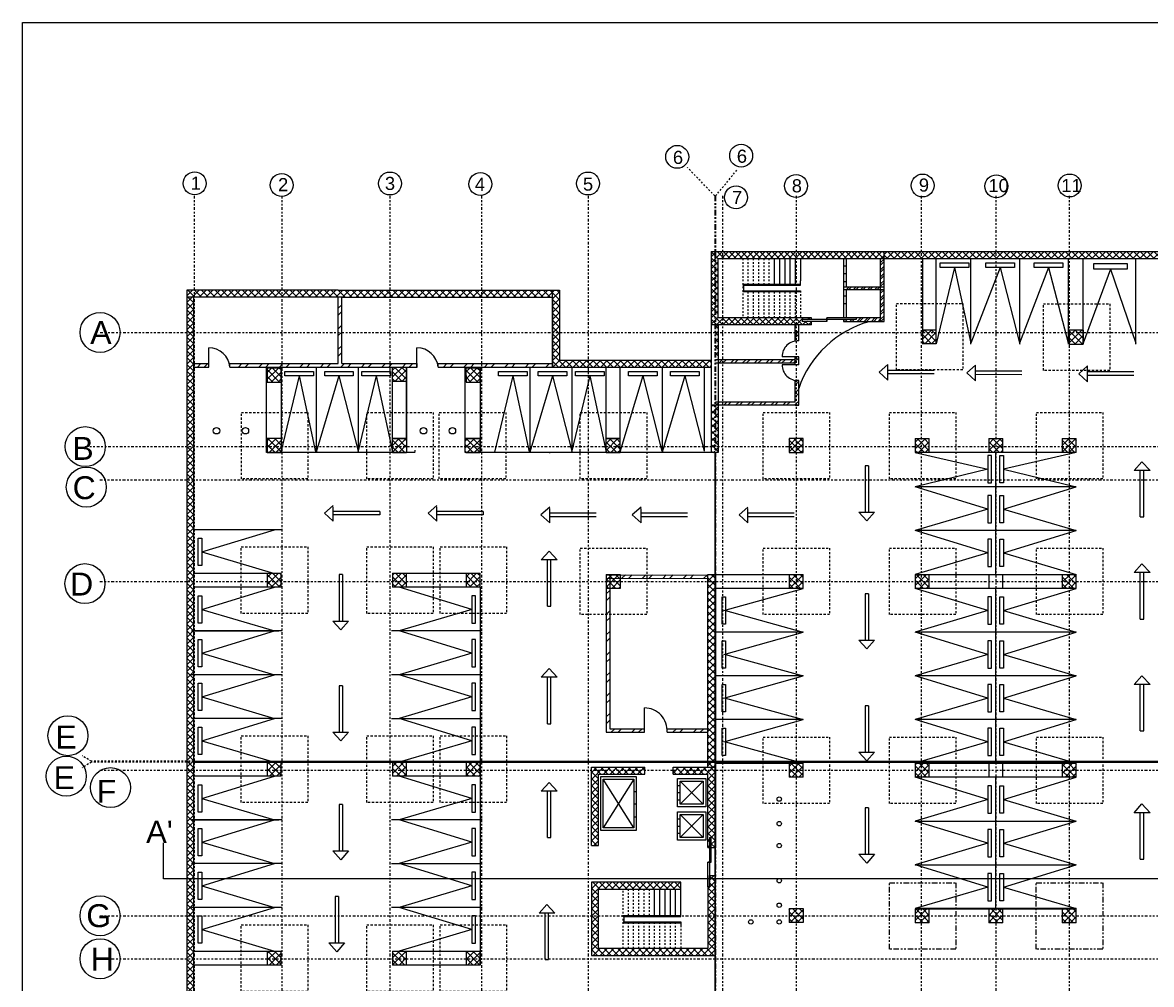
# Model space of a CAD drawing. Header units: millimetres. Extents: x 240 to 610, y 141 to 225.
# Drawn here: x 240.2 to 304.7, y 170.1 to 225.1 of the extents above; entities that cross this region are included whole.
import ezdxf

# ---------------------------------------------------------------- set-up
doc = ezdxf.new("R2010")
doc.units = ezdxf.units.MM
doc.header["$LTSCALE"] = 0.5
for name, pattern in [('Dash', [6.35, 3.175, -3.175]), ('HIDDEN', [0.375, 0.25, -0.125]), ('PHANTOM2', [1.25, 0.625, -0.125, 0.125, -0.125, 0.125, -0.125])]:
    doc.linetypes.add(name, pattern=pattern)
doc.layers.add('Layer1', color=5, linetype='Continuous')
doc.layers.add('m7or', color=1, linetype='Continuous')
doc.styles.get("Standard").update_dxf_attribs({"font": 'arial.ttf'})
pattern_1 = [(45, (-2909.64078, -1816.87343), (-0.19532057, 0.19532057), []), (135, (-2909.64078, -1816.87343), (-0.19532057, -0.19532057), [])]
pattern_2 = [(45, (-2822.8426, -1816.87343), (-0.336759605, 0.336759605), []), (45, (-2822.6181, -1816.87343), (-0.336759605, 0.336759605), [])]
pattern_3 = [(45, (-2822.84262, -1816.87343), (-0.202055763, 0.202055763), []), (45, (-2822.70791, -1816.87343), (-0.202055763, 0.202055763), [])]
pattern_4 = [(45, (-2822.84262, -1871.48868), (-0.19532057, 0.19532057), []), (135, (-2822.84262, -1871.48868), (-0.19532057, -0.19532057), [])]
pattern_5 = [(45, (-2822.8426, -1871.4887), (-0.58596171, 0.58596171), []), (45, (-2822.452, -1871.4887), (-0.58596171, 0.58596171), [])]

msp = doc.modelspace()

# ---------------------------------------------------------------- hatches: boundary and pattern name
h = msp.add_hatch()
h.set_pattern_fill('ANSI37', color=256, scale=0.078)
h.set_pattern_definition([(45, (-2822.84262, -1816.87343), (-0.175114994, 0.175114994), []), (135, (-2822.84262, -1816.87343), (-0.175114994, -0.175114994), [])])
h.paths.add_polyline_path([(284.726, 208.1), (285.265, 208.1), (285.265, 208.2), (279.932, 208.2), (279.932, 211.587), (289.412, 211.587), (289.412, 211.987), (279.532, 211.987), (279.532, 207.8), (285.265, 207.8), (285.265, 208), (284.726, 208)])
h = msp.add_hatch()
h.set_pattern_fill('ANSI37', color=256, scale=0.087)
h.set_pattern_definition(pattern_4)
h.paths.add_polyline_path([(319.597, 211.987), (307.799, 211.987), (289.412, 211.987), (289.412, 211.587), (319.597, 211.587)])
h.paths.add_polyline_path([(279.932, 207.8), (279.782, 207.8), (279.782, 205.8), (279.932, 205.8)])
h.paths.add_polyline_path([(279.932, 203.2), (279.782, 203.2), (279.782, 200.495), (279.932, 200.495)])
h.paths.add_polyline_path([(279.732, 203.2), (279.532, 203.2), (279.532, 200.495), (279.732, 200.495)])
h = msp.add_hatch()
h.set_pattern_fill('ANSI32', color=256, scale=0.03)
h.set_pattern_definition(pattern_3)
h.paths.add_polyline_path([(289.412, 211.587), (289.212, 211.587), (289.212, 209.969), (289.412, 209.969)])
h.paths.add_polyline_path([(287.094, 209.969), (287.094, 209.819), (289.212, 209.819), (289.212, 209.969)])
h.paths.add_polyline_path([(289.212, 208.2), (289.212, 208), (289.412, 208), (289.412, 209.819), (289.212, 209.819)])
h = msp.add_hatch()
h.set_pattern_fill('ANSI37', color=256, scale=0.087)
h.set_pattern_definition(pattern_4)
h.paths.add_polyline_path([(258.218, 209.386), (258.418, 209.386), (270.47, 209.386), (270.47, 209.786), (258.218, 209.786), (249.56, 209.786), (249.56, 209.386)])
h = msp.add_hatch()
h.set_pattern_fill('ANSI37', color=256, scale=0.087)
h.set_pattern_definition(pattern_4)
h.paths.add_polyline_path([(270.87, 209.786), (270.47, 209.786), (270.47, 205.386), (279.532, 205.386), (279.532, 205.786), (270.87, 205.786)])
h = msp.add_hatch()
h.set_pattern_fill('ANSI37', color=256, scale=0.087)
h.set_pattern_definition(pattern_4)
h.paths.add_polyline_path([(249.96, 162.289), (249.957, 179.505), (249.842, 179.505), (249.828, 179.518), (249.957, 179.518), (249.956, 190.305), (249.842, 190.305), (249.828, 190.318), (249.956, 190.318), (249.953, 209.386), (249.56, 209.386), (249.56, 200.495), (249.56, 162.289), (249.56, 157.889), (249.96, 157.889)])
h.paths.add_polyline_path([(270.87, 161.889), (270.47, 161.889), (270.47, 158.289), (258.218, 158.289), (249.96, 158.289), (249.96, 157.889), (258.218, 157.889), (270.87, 157.889)])
h = msp.add_hatch()
h.set_pattern_fill('ANSI32', color=256, scale=0.087)
h.set_pattern_definition(pattern_5)
h.paths.add_polyline_path([(262.717, 205.586), (258.418, 205.586), (258.418, 209.386), (258.218, 209.386), (258.218, 205.586), (252.026, 205.586), (252.026, 205.386), (262.717, 205.386)])
h.paths.add_polyline_path([(270.47, 205.586), (263.933, 205.586), (263.933, 205.386), (270.47, 205.386)])
h.paths.add_polyline_path([(250.816, 205.586), (249.954, 205.586), (249.954, 205.386), (250.816, 205.386)])
h = msp.add_hatch()
h.set_pattern_fill('ANSI32', color=256, scale=0.05)
h.set_pattern_definition(pattern_2)
h.paths.add_polyline_path([(284.532, 207.8), (284.332, 207.8), (284.332, 206.87, -0.05572), (284.532, 206.88)])
h = msp.add_hatch()
h.set_pattern_fill('ANSI32', color=256, scale=0.03)
h.set_pattern_definition(pattern_3)
h.paths.add_polyline_path([(289.212, 208.2), (287.822, 208.2), (287.822, 208.1), (287.094, 208.1), (287.094, 208), (289.212, 208)])
h = msp.add_hatch()
h.set_pattern_fill('ANSI37', color=256, scale=0.087)
h.set_pattern_definition(pattern_4)
h.paths.add_polyline_path([(291.994, 167.156), (291.218, 167.156), (291.218, 166.356), (291.994, 166.356)])
h.paths.add_polyline_path([(266.319, 167.181), (265.468, 167.181), (265.468, 166.381), (266.319, 166.381)])
h.paths.add_polyline_path([(307.599, 207.749), (306.799, 207.749), (306.799, 206.949), (307.599, 206.949)])
h.paths.add_polyline_path([(300.795, 207.496), (299.995, 207.496), (299.995, 206.696), (300.795, 206.696)])
h.paths.add_polyline_path([(292.395, 207.521), (291.619, 207.521), (291.619, 206.75), (291.619, 206.721), (292.395, 206.721)])
h = msp.add_hatch()
h.set_pattern_fill('ANSI32', color=256, scale=0.05)
h.set_pattern_definition([(45, (-2909.89078, -1770.5688), (-0.336759605, 0.336759605), []), (45, (-2909.66627, -1770.5688), (-0.336759605, 0.336759605), [])])
h.paths.add_polyline_path([(284.332, 205.98), (284.532, 205.98), (284.532, 205.519), (284.332, 205.519)])
h.paths.add_polyline_path([(279.782, 205.8), (279.782, 205.6), (284.332, 205.6), (284.332, 205.8)])
h = msp.add_hatch()
h.set_pattern_fill('ANSI37', color=256, scale=0.087)
h.set_pattern_definition(pattern_4)
h.paths.add_polyline_path([(274.33, 193.518), (273.53, 193.521), (273.53, 192.74), (274.33, 192.74)])
h.paths.add_polyline_path([(284.782, 193.54), (283.982, 193.54), (283.982, 192.74), (284.782, 192.74)])
h.paths.add_polyline_path([(284.782, 182.74), (283.982, 182.74), (283.982, 181.94), (284.782, 181.94)])
h.paths.add_polyline_path([(279.732, 193.54), (279.332, 193.54), (279.332, 193.502), (279.332, 182.51), (279.732, 182.51)])
h.paths.add_polyline_path([(274.33, 201.295), (273.53, 201.295), (273.53, 200.495), (274.33, 200.495)])
h.paths.add_polyline_path([(266.319, 201.295), (265.516, 201.295), (265.468, 201.295), (265.468, 200.495), (266.319, 200.495)])
h.paths.add_polyline_path([(262.121, 201.295), (261.319, 201.295), (261.319, 200.495), (262.121, 200.495)])
h.paths.add_polyline_path([(266.319, 205.332), (265.517, 205.332), (265.519, 204.532), (266.319, 204.532)])
h.paths.add_polyline_path([(254.959, 205.332), (254.157, 205.332), (254.159, 204.532), (254.959, 204.532)])
h.paths.add_polyline_path([(254.959, 201.295), (254.156, 201.295), (254.156, 200.495), (254.959, 200.495)])
h = msp.add_hatch()
h.set_pattern_fill('ANSI37', color=256, scale=0.087)
h.set_pattern_definition(pattern_4)
h.paths.add_polyline_path([(261.319, 204.586), (262.121, 204.586), (262.121, 205.386), (261.319, 205.386)])
h = msp.add_hatch()
h.set_pattern_fill('ANSI32', color=256, scale=0.05)
h.set_pattern_definition(pattern_2)
h.paths.add_polyline_path([(284.532, 204.619, -0.029184), (284.427, 204.619), (284.334, 204.619), (284.334, 203.2), (284.532, 203.2)])
h = msp.add_hatch()
h.set_pattern_fill('ANSI32', color=256, scale=0.05)
h.set_pattern_definition(pattern_2)
edge = h.paths.add_edge_path()
edge.add_line((284.299, 203.4), (284.296, 203.237))
edge.add_arc((290.194, 202.23), 5.983, 170.3114, 170.66944)
edge.add_line((284.29, 203.2), (279.782, 203.2))
edge.add_line((279.782, 203.2), (279.782, 203.4))
edge.add_line((279.782, 203.4), (283.732, 203.4))
edge.add_line((283.732, 203.4), (284.299, 203.4))
h = msp.add_hatch()
h.set_pattern_fill('ANSI37', color=256, scale=0.077)
h.set_pattern_definition([(45, (-2822.84262, -1871.48868), (-0.17286993, 0.17286993), []), (135, (-2822.84262, -1871.48868), (-0.17286993, -0.17286993), [])])
h.paths.add_polyline_path([(283.982, 200.495), (284.782, 200.495), (284.782, 201.295), (283.982, 201.295)])
h = msp.add_hatch()
h.set_pattern_fill('ANSI37', color=256, scale=0.087)
h.set_pattern_definition(pattern_4)
h.paths.add_polyline_path([(307.557, 193.54), (306.757, 193.54), (306.757, 192.74), (307.557, 192.74)])
h.paths.add_polyline_path([(300.397, 193.54), (299.597, 193.54), (299.597, 192.74), (300.397, 192.74)])
h.paths.add_polyline_path([(291.995, 193.54), (291.195, 193.54), (291.195, 192.74), (291.995, 192.74)])
h.paths.add_polyline_path([(300.397, 201.295), (299.597, 201.295), (299.597, 200.495), (300.397, 200.495)])
h.paths.add_polyline_path([(295.397, 200.495), (296.195, 200.495), (296.195, 201.295), (295.397, 201.295)])
h.paths.add_polyline_path([(291.995, 200.495), (291.995, 201.295), (291.195, 201.295), (291.195, 200.495)])
h.paths.add_polyline_path([(307.557, 182.74), (306.757, 182.74), (306.757, 181.94), (307.557, 181.94)])
h.paths.add_polyline_path([(300.395, 174.415), (299.595, 174.415), (299.595, 173.615), (300.395, 173.615)])
h.paths.add_polyline_path([(296.193, 174.415), (295.395, 174.415), (295.395, 173.615), (296.193, 173.615)])
h.paths.add_polyline_path([(291.993, 174.415), (291.193, 174.415), (291.193, 173.615), (291.993, 173.615)])
h.paths.add_polyline_path([(312.357, 167.156), (311.557, 167.156), (311.557, 166.356), (312.357, 166.356)])
h.paths.add_polyline_path([(306.757, 167.181), (306.757, 166.381), (307.559, 166.381), (307.559, 167.181)])
h = msp.add_hatch()
h.set_pattern_fill('ANSI37', color=256, scale=0.087)
h.set_pattern_definition(pattern_4)
h.paths.add_polyline_path([(300.397, 167.039), (300.362, 167.181), (299.594, 167.181), (299.594, 166.381), (300.397, 166.381)])
h.paths.add_polyline_path([(284.782, 167.156), (284.006, 167.156), (284.006, 166.356), (284.782, 166.356)])
h.paths.add_polyline_path([(274.33, 167.108), (274.308, 167.181), (273.53, 167.181), (273.53, 166.381), (274.33, 166.381)])
h.paths.add_polyline_path([(262.121, 167.181), (261.319, 167.181), (261.319, 166.381), (262.121, 166.381)])
h.paths.add_polyline_path([(254.959, 167.039), (254.925, 167.181), (254.156, 167.181), (254.156, 166.381), (254.959, 166.381)])
h.paths.add_polyline_path([(262.121, 172.005), (261.321, 172.005), (261.321, 171.205), (262.121, 171.205)])
h.paths.add_polyline_path([(254.953, 172.005), (254.153, 172.005), (254.153, 171.205), (254.953, 171.205)])
h.paths.add_polyline_path([(266.321, 172.005), (265.521, 172.005), (265.521, 171.205), (266.321, 171.205)])
h.paths.add_polyline_path([(262.121, 182.805), (261.321, 182.805), (261.321, 182.005), (262.121, 182.005)])
h.paths.add_polyline_path([(266.321, 182.805), (265.521, 182.805), (265.521, 182.005), (266.321, 182.005)])
h.paths.add_polyline_path([(262.121, 193.605), (261.321, 193.605), (261.321, 192.805), (262.121, 192.805)])
h.paths.add_polyline_path([(266.321, 193.605), (265.521, 193.605), (265.521, 192.805), (266.321, 192.805)])
h.paths.add_polyline_path([(254.953, 193.605), (254.153, 193.605), (254.153, 192.805), (254.953, 192.805)])
h = msp.add_hatch()
h.set_pattern_fill('ANSI32', color=256, scale=0.087)
h.set_pattern_definition(pattern_5)
h.paths.add_polyline_path([(273.73, 192.74), (273.53, 192.74), (273.53, 184.51), (275.713, 184.51), (275.713, 184.71), (273.73, 184.71)])
h.paths.add_polyline_path([(279.332, 184.71), (277.012, 184.71, -0.038423), (277.013, 184.51), (279.332, 184.51)])
h.paths.add_polyline_path([(279.332, 193.502), (274.33, 193.518), (274.33, 193.318), (279.332, 193.302)])
at = {"ltscale": 0.05}
h = msp.add_hatch(dxfattribs=at)
h.set_pattern_fill('ANSI37', color=256, scale=0.091)
h.set_pattern_definition([(45, (-3410.5262, -1990.99496), (-0.204300827, 0.204300827), []), (135, (-3410.5262, -1990.99496), (-0.204300827, -0.204300827), [])])
h.paths.add_polyline_path([(254.953, 182.005), (254.953, 182.805), (254.153, 182.805), (254.153, 182.005)])
h = msp.add_hatch()
h.set_pattern_fill('ANSI37', color=256, scale=0.086)
h.set_pattern_definition([(45, (-2909.64078, -1816.87343), (-0.193075507, 0.193075507), []), (135, (-2909.64078, -1816.87343), (-0.193075507, -0.193075507), [])])
h.paths.add_polyline_path([(291.195, 181.94), (291.995, 181.94), (291.995, 182.74), (291.195, 182.74)])
h = msp.add_hatch()
h.set_pattern_fill('ANSI37', color=256, scale=0.087)
h.set_pattern_definition(pattern_1)
h.paths.add_polyline_path([(299.597, 181.94), (300.397, 181.94), (300.397, 182.74), (299.597, 182.74)])
h = msp.add_hatch()
h.set_pattern_fill('ANSI37', color=256, scale=0.087)
h.set_pattern_definition(pattern_1)
h.paths.add_polyline_path([(279.732, 182.51), (277.354, 182.51), (277.354, 182.11), (279.332, 182.11), (279.332, 177.933), (279.439, 177.933), (279.439, 178.501), (279.539, 178.501), (279.539, 177.933), (279.732, 177.933)])
h.paths.add_polyline_path([(275.748, 182.51), (272.697, 182.51), (272.697, 178.043), (273.097, 178.043), (273.097, 182.11), (275.748, 182.11)])
h = msp.add_hatch()
h.set_pattern_fill('ANSI37', color=256, scale=0.087)
h.set_pattern_definition(pattern_1)
h.paths.add_polyline_path([(279.732, 176.333), (279.439, 176.333), (279.439, 175.685), (279.332, 175.685), (279.332, 172.156), (273.097, 172.156), (273.097, 175.542), (277.797, 175.542), (277.797, 175.942), (272.697, 175.942), (272.697, 171.756), (279.732, 171.756)])
h = msp.add_hatch()
h.set_pattern_fill('ANSI37', color=256, scale=0.087)
h.set_pattern_definition(pattern_4)
h.paths.add_polyline_path([(283.982, 173.64), (284.782, 173.64), (284.782, 174.44), (283.982, 174.44)])

# ---------------------------------------------------------------- linework, layer by layer
at = {"ltscale": 0.5}
for p, q in [((240.174, 225.075), (359.174, 225.075)), ((240.174, 141.075), (240.174, 225.075)), ((279.732, 200.495), (279.732, 162.289)), ((279.782, 193.54), (279.782, 200.495)), ((279.782, 162.289), (279.782, 182.023)), ((248.223, 176.129), (248.223, 178.195)), ((324.084, 176.129), (248.223, 176.129))]:
    msp.add_line(p, q, dxfattribs=at)
at = {"ltscale": 0.05}
for p, q in [((279.532, 211.987), (307.799, 211.987)), ((279.782, 211.787), (279.782, 211.786)), ((288.052, 211.786), (288.052, 211.787)), ((288.252, 211.786), (288.252, 211.787)), ((279.932, 208.2), (279.932, 211.587)), ((279.932, 211.587), (319.597, 211.587)), ((283.132, 211.587), (283.132, 210.117)), ((283.432, 211.587), (283.432, 210.117)), ((283.732, 211.587), (283.732, 210.117)), ((284.032, 211.587), (284.032, 210.117)), ((284.332, 211.587), (284.332, 210.117)), ((284.632, 211.587), (284.632, 210.317)), ((287.094, 211.587), (287.094, 208.2)), ((287.244, 211.587), (287.244, 209.969)), ((291.619, 206.75), (291.619, 211.588)), ((291.619, 206.696), (291.619, 211.534)), ((293.444, 211.083), (292.395, 206.721)), ((293.444, 211.083), (294.378, 206.75)), ((294.378, 206.75), (294.378, 211.588)), ((294.378, 206.696), (294.378, 211.534)), ((296.039, 211.083), (294.378, 206.75)), ((296.039, 211.083), (297.166, 206.696)), ((298.819, 211.083), (297.158, 206.75)), ((297.166, 206.696), (297.166, 211.534)), ((298.819, 211.083), (299.946, 206.696)), ((299.946, 206.696), (299.946, 211.534)), ((300.796, 206.698), (300.797, 211.534)), ((302.357, 210.989), (300.796, 206.751)), ((302.357, 210.989), (303.803, 206.751)), ((303.803, 206.751), (303.804, 211.587)), ((303.803, 206.697), (303.804, 211.533)), ((281.332, 210.117), (284.631, 210.117)), ((281.332, 210.067), (284.631, 210.067)), ((281.332, 209.75), (284.632, 209.75)), ((281.332, 209.7), (284.632, 209.7)), ((281.382, 210.117), (281.382, 209.7)), ((284.631, 210.067), (284.631, 210.317)), ((287.244, 209.819), (287.244, 208.2)), ((249.96, 162.289), (249.953, 209.386)), ((285.265, 207.8), (279.532, 207.8)), ((285.265, 208.2), (279.932, 208.2)), ((284.332, 206.87), (284.332, 207.8)), ((284.532, 206.88), (284.532, 207.8)), ((285.265, 208.1), (285.265, 208.2)), ((285.265, 207.8), (285.265, 208)), ((286.142, 208), (286.142, 208.2)), ((291.595, 207.521), (292.395, 207.521)), ((300.797, 207.496), (299.995, 207.496)), ((299.995, 207.496), (299.995, 206.696)), ((292.395, 206.721), (291.619, 206.721)), ((299.995, 206.696), (300.795, 206.696)), ((284.332, 205.519), (284.332, 205.98)), ((284.532, 205.519), (284.532, 205.98)), ((254.108, 200.495), (254.108, 205.333)), ((265.468, 200.495), (265.468, 205.333)), ((284.332, 205.8), (279.782, 205.8)), ((284.332, 205.6), (279.782, 205.6)), ((289.626, 205.539), (289.126, 205.093)), ((289.626, 204.633), (289.626, 205.539)), ((292.276, 205.192), (289.626, 205.193)), ((294.641, 205.499), (294.141, 205.053)), ((294.641, 204.593), (294.641, 205.499)), ((301.038, 205.452), (300.539, 205.007)), ((301.038, 204.547), (301.038, 205.452)), ((255.98, 204.882), (254.931, 200.52)), ((255.98, 204.882), (256.914, 200.548)), ((258.259, 204.882), (256.954, 200.52)), ((258.259, 204.882), (259.354, 200.589)), ((260.387, 204.882), (259.337, 200.52)), ((260.387, 204.882), (261.32, 200.548)), ((261.319, 204.586), (262.119, 204.586)), ((268.192, 204.882), (267.142, 200.52)), ((268.192, 204.882), (269.125, 200.548)), ((270.47, 204.882), (269.165, 200.52)), ((270.47, 204.882), (271.565, 200.589)), ((272.598, 204.882), (271.548, 200.52)), ((272.598, 204.882), (273.531, 200.548)), ((275.621, 204.882), (274.316, 200.52)), ((275.621, 204.882), (276.716, 200.589)), ((278.034, 204.882), (276.729, 200.52)), ((278.034, 204.882), (279.129, 200.589)), ((284.332, 203.4), (284.334, 204.629)), ((284.532, 203.2), (284.532, 204.619)), ((289.126, 205.093), (289.626, 204.633)), ((292.276, 204.992), (289.626, 204.993)), ((294.141, 205.053), (294.641, 204.593)), ((297.291, 205.152), (294.641, 205.153)), ((297.291, 204.952), (294.641, 204.953)), ((300.539, 205.007), (301.038, 204.547)), ((303.688, 205.106), (301.038, 205.106)), ((303.688, 204.906), (301.038, 204.906)), ((279.782, 203.4), (284.332, 203.4)), ((284.532, 203.2), (279.532, 203.2)), ((254.958, 201.295), (254.156, 201.295)), ((254.156, 201.295), (254.156, 200.495)), ((262.121, 201.295), (261.319, 201.295)), ((266.318, 201.295), (265.468, 201.295)), ((274.332, 201.295), (273.53, 201.295)), ((291.195, 201.295), (291.995, 201.295)), ((295.395, 201.295), (296.197, 201.295)), ((299.597, 201.295), (300.397, 201.295)), ((249.56, 200.495), (249.56, 162.289)), ((254.156, 200.495), (254.956, 200.495)), ((261.319, 200.495), (262.119, 200.495)), ((262.609, 200.564), (262.609, 200.645)), ((265.516, 200.495), (266.316, 200.495)), ((270.303, 200.463), (270.303, 200.544)), ((273.53, 200.495), (274.33, 200.495)), ((300.397, 200.495), (291.195, 200.495)), ((291.195, 200.495), (295.347, 199.547)), ((295.796, 193.54), (295.796, 200.495)), ((300.397, 200.495), (296.244, 199.547)), ((288.323, 199.75), (288.323, 197.1)), ((288.523, 199.75), (288.323, 199.75)), ((288.523, 199.75), (288.523, 197.1)), ((295.347, 199.547), (291.195, 198.54)), ((296.244, 199.547), (300.397, 198.54)), ((303.706, 199.478), (304.152, 199.978)), ((304.612, 199.478), (303.706, 199.478)), ((304.052, 196.828), (304.052, 199.478)), ((304.152, 199.978), (304.612, 199.478)), ((304.252, 196.828), (304.252, 199.478)), ((300.397, 198.54), (291.195, 198.54)), ((295.347, 197.267), (291.195, 198.54)), ((296.244, 197.267), (300.397, 198.54)), ((257.935, 197.483), (257.435, 197.037)), ((263.855, 197.483), (263.355, 197.037)), ((257.435, 197.037), (257.935, 196.577)), ((257.935, 196.577), (257.935, 197.402)), ((260.585, 197.136), (257.935, 197.137)), ((260.585, 196.936), (257.935, 196.937)), ((260.585, 197.136), (260.585, 196.936)), ((263.355, 197.037), (263.855, 196.577)), ((263.855, 196.577), (263.855, 197.402)), ((266.505, 197.136), (263.855, 197.137)), ((266.505, 196.936), (263.855, 196.937)), ((266.505, 197.136), (266.505, 196.936)), ((270.303, 197.382), (269.803, 196.936)), ((269.803, 196.936), (270.303, 196.477)), ((270.303, 196.477), (270.303, 197.301)), ((272.953, 197.036), (270.303, 197.036)), ((272.953, 196.836), (270.303, 196.836)), ((275.523, 197.382), (275.023, 196.936)), ((275.023, 196.936), (275.523, 196.477)), ((275.523, 196.477), (275.523, 197.301)), ((278.173, 197.036), (275.523, 197.036)), ((278.173, 196.836), (275.523, 196.836)), ((281.624, 197.382), (281.124, 196.936)), ((281.124, 196.936), (281.624, 196.477)), ((281.624, 196.477), (281.624, 197.301)), ((284.274, 197.036), (281.624, 197.036)), ((284.274, 196.836), (281.624, 196.836)), ((287.963, 197.1), (288.868, 197.1)), ((288.423, 196.6), (287.963, 197.1)), ((288.868, 197.1), (288.423, 196.6)), ((295.347, 197.267), (291.195, 196.04)), ((296.244, 197.267), (300.397, 196.04)), ((304.052, 196.828), (304.252, 196.828)), ((249.953, 196.105), (254.953, 196.105)), ((250.419, 194.82), (254.572, 196.093)), ((300.397, 196.04), (291.195, 196.04)), ((295.347, 194.767), (291.195, 196.04)), ((296.244, 194.767), (300.397, 196.04)), ((269.822, 194.365), (270.268, 194.865)), ((270.268, 194.865), (270.728, 194.365)), ((250.419, 194.82), (254.572, 193.593)), ((270.728, 194.365), (269.822, 194.365)), ((270.168, 191.715), (270.168, 194.365)), ((270.368, 191.715), (270.368, 194.365)), ((295.347, 194.767), (291.195, 193.54)), ((296.244, 194.767), (300.397, 193.54)), ((249.953, 193.605), (254.953, 193.605)), ((261.321, 193.605), (266.321, 193.605)), ((303.706, 193.636), (304.152, 194.136)), ((304.612, 193.636), (303.706, 193.636)), ((304.052, 190.986), (304.052, 193.636)), ((304.152, 194.136), (304.612, 193.636)), ((304.252, 190.986), (304.252, 193.636)), ((258.263, 193.523), (258.263, 190.873)), ((258.463, 193.523), (258.263, 193.523)), ((258.463, 193.523), (258.463, 190.873)), ((279.782, 193.54), (279.782, 177.933)), ((279.782, 193.54), (284.782, 193.54)), ((291.195, 193.54), (300.397, 193.54)), ((254.953, 192.805), (249.953, 192.805)), ((250.419, 191.532), (254.572, 192.805)), ((266.321, 192.805), (261.321, 192.805)), ((265.855, 191.532), (261.703, 192.805)), ((284.782, 192.74), (279.782, 192.74)), ((280.253, 191.467), (284.782, 192.74)), ((288.323, 192.425), (288.323, 189.775)), ((288.523, 192.425), (288.323, 192.425)), ((288.523, 192.425), (288.523, 189.775)), ((300.397, 192.74), (291.195, 192.74)), ((295.347, 191.467), (291.195, 192.74)), ((295.796, 182.74), (295.796, 192.74)), ((296.244, 191.467), (300.397, 192.74)), ((270.168, 191.715), (270.368, 191.715)), ((250.419, 191.532), (254.572, 190.305)), ((265.855, 191.532), (261.703, 190.305)), ((280.356, 191.467), (284.782, 190.24)), ((295.347, 191.467), (291.195, 190.24)), ((296.244, 191.467), (300.397, 190.24)), ((304.052, 190.986), (304.252, 190.986)), ((257.903, 190.873), (258.809, 190.873)), ((258.363, 190.373), (257.903, 190.873)), ((258.809, 190.873), (258.363, 190.373)), ((249.828, 190.318), (254.828, 190.318)), ((255.008, 190.305), (249.842, 190.305)), ((250.419, 189.032), (254.572, 190.305)), ((266.432, 190.305), (261.266, 190.305)), ((266.446, 190.318), (261.446, 190.318)), ((265.855, 189.032), (261.703, 190.305)), ((284.782, 190.24), (279.782, 190.24)), ((280.253, 188.967), (284.782, 190.24)), ((287.963, 189.775), (288.868, 189.775)), ((288.423, 189.275), (287.963, 189.775)), ((288.868, 189.775), (288.423, 189.275)), ((300.397, 190.24), (291.195, 190.24)), ((295.347, 188.967), (291.195, 190.24)), ((296.244, 188.967), (300.397, 190.24)), ((250.419, 189.032), (254.572, 187.805)), ((265.855, 189.032), (261.703, 187.805)), ((280.356, 188.967), (284.782, 187.74)), ((295.347, 188.967), (291.195, 187.74)), ((296.244, 188.967), (300.397, 187.74)), ((255.008, 187.805), (249.826, 187.805)), ((250.419, 186.532), (254.572, 187.805)), ((266.448, 187.805), (261.266, 187.805)), ((265.855, 186.532), (261.703, 187.805)), ((269.822, 187.654), (270.268, 188.154)), ((270.268, 188.154), (270.728, 187.654)), ((258.263, 187.166), (258.263, 184.516)), ((258.463, 187.166), (258.263, 187.166)), ((258.463, 187.166), (258.463, 184.516)), ((270.728, 187.654), (269.822, 187.654)), ((270.168, 185.004), (270.168, 187.654)), ((270.368, 185.004), (270.368, 187.654)), ((284.782, 187.74), (279.782, 187.74)), ((280.253, 186.467), (284.782, 187.74)), ((300.397, 187.74), (291.195, 187.74)), ((295.347, 186.467), (291.195, 187.74)), ((296.244, 186.467), (300.397, 187.74)), ((303.706, 187.242), (304.152, 187.742)), ((304.612, 187.242), (303.706, 187.242)), ((304.052, 184.592), (304.052, 187.242)), ((304.152, 187.742), (304.612, 187.242)), ((304.252, 184.592), (304.252, 187.242)), ((250.419, 186.532), (254.572, 185.305)), ((265.855, 186.532), (261.703, 185.305)), ((279.51, 186.683), (279.51, 186.607)), ((280.356, 186.467), (284.782, 185.24)), ((295.347, 186.467), (291.195, 185.24)), ((296.244, 186.467), (300.397, 185.24)), ((288.323, 186.031), (288.323, 183.381)), ((288.523, 186.031), (288.323, 186.031)), ((288.523, 186.031), (288.523, 183.381)), ((255.008, 185.305), (249.826, 185.305)), ((250.419, 184.032), (254.572, 185.305)), ((261.266, 185.305), (266.448, 185.305)), ((265.855, 184.032), (261.703, 185.305)), ((284.782, 185.24), (279.782, 185.24)), ((280.253, 183.967), (284.782, 185.24)), ((300.397, 185.24), (291.195, 185.24)), ((295.347, 183.967), (291.195, 185.24)), ((296.244, 183.967), (300.397, 185.24)), ((270.168, 185.004), (270.368, 185.004)), ((304.052, 184.592), (304.252, 184.592)), ((250.419, 184.032), (254.572, 182.805)), ((257.903, 184.516), (258.809, 184.516)), ((258.363, 184.016), (257.903, 184.516)), ((258.809, 184.516), (258.363, 184.016)), ((265.855, 184.032), (261.703, 182.805)), ((280.356, 183.967), (284.782, 182.74)), ((295.347, 183.967), (291.195, 182.74)), ((296.244, 183.967), (300.397, 182.74)), ((287.963, 183.381), (288.868, 183.381)), ((288.423, 182.881), (287.963, 183.381)), ((288.868, 183.381), (288.423, 182.881)), ((249.953, 182.805), (254.953, 182.805)), ((261.321, 182.805), (266.321, 182.805)), ((279.782, 182.74), (284.782, 182.74)), ((291.195, 182.74), (300.397, 182.74)), ((254.953, 182.005), (249.953, 182.005)), ((250.419, 180.732), (254.572, 182.005)), ((266.321, 182.005), (261.321, 182.005)), ((265.855, 180.732), (261.703, 182.005)), ((272.697, 178.043), (272.697, 182.51)), ((272.697, 182.51), (275.748, 182.51)), ((273.097, 178.043), (273.097, 182.11)), ((273.097, 182.11), (275.748, 182.11)), ((275.748, 182.11), (275.748, 182.51)), ((277.354, 182.11), (277.354, 182.51)), ((269.822, 181.143), (270.268, 181.643)), ((270.268, 181.643), (270.728, 181.143)), ((275.103, 181.834), (273.366, 179.058)), ((275.103, 179.058), (273.366, 181.834)), ((277.753, 181.724), (279.077, 180.401)), ((279.077, 181.724), (277.753, 180.401)), ((284.782, 181.94), (283.982, 181.94)), ((300.397, 181.94), (291.195, 181.94)), ((295.347, 180.667), (291.195, 181.94)), ((295.794, 174.44), (295.794, 181.94)), ((295.794, 174.44), (295.796, 181.94)), ((296.244, 180.667), (300.397, 181.94)), ((250.419, 180.732), (254.572, 179.505)), ((265.855, 180.732), (261.703, 179.505)), ((270.728, 181.143), (269.822, 181.143)), ((270.168, 178.493), (270.168, 181.143)), ((270.368, 178.493), (270.368, 181.143)), ((295.347, 180.667), (291.195, 179.44)), ((296.244, 180.667), (300.397, 179.44)), ((258.263, 180.382), (258.263, 177.732)), ((258.463, 180.382), (258.263, 180.382)), ((258.463, 180.382), (258.463, 177.732)), ((288.323, 180.189), (288.323, 177.539)), ((288.523, 180.189), (288.323, 180.189)), ((288.523, 180.189), (288.523, 177.539)), ((303.706, 179.916), (304.152, 180.416)), ((304.152, 180.416), (304.612, 179.916)), ((249.828, 179.518), (254.828, 179.518)), ((255.008, 179.505), (249.842, 179.505)), ((250.419, 178.232), (254.572, 179.505)), ((266.432, 179.505), (261.266, 179.505)), ((266.446, 179.518), (261.446, 179.518)), ((265.855, 178.232), (261.703, 179.505)), ((277.753, 179.815), (279.077, 178.493)), ((279.077, 179.815), (277.753, 178.493)), ((291.195, 179.44), (300.397, 179.44)), ((295.347, 178.167), (291.195, 179.44)), ((295.794, 174.44), (295.796, 179.44)), ((296.244, 178.167), (300.397, 179.44)), ((304.612, 179.916), (303.706, 179.916)), ((304.052, 177.266), (304.052, 179.916)), ((304.252, 177.266), (304.252, 179.916)), ((250.419, 178.232), (254.572, 177.005)), ((265.855, 178.232), (261.703, 177.005)), ((270.168, 178.493), (270.368, 178.493)), ((295.347, 178.167), (291.195, 176.94)), ((296.244, 178.167), (300.397, 176.94)), ((257.903, 177.732), (258.809, 177.732)), ((258.363, 177.232), (257.903, 177.732)), ((258.809, 177.732), (258.363, 177.232)), ((272.697, 178.043), (273.097, 178.043)), ((279.332, 177.933), (279.439, 177.933)), ((279.539, 177.933), (279.738, 177.933)), ((287.963, 177.539), (288.868, 177.539)), ((288.423, 177.039), (287.963, 177.539)), ((288.868, 177.539), (288.423, 177.039)), ((255.008, 177.005), (249.826, 177.005)), ((250.419, 175.732), (254.572, 177.005)), ((261.266, 177.005), (266.448, 177.005)), ((265.855, 175.732), (261.703, 177.005)), ((279.539, 177.085), (279.339, 177.085)), ((291.195, 176.94), (300.397, 176.94)), ((295.347, 175.667), (291.195, 176.94)), ((296.244, 175.667), (300.397, 176.94)), ((304.052, 177.266), (304.252, 177.266)), ((279.332, 176.333), (279.339, 176.333)), ((279.439, 176.333), (279.738, 176.333)), ((279.782, 171.756), (279.782, 176.333)), ((250.419, 175.732), (254.572, 174.505)), ((265.855, 175.732), (261.703, 174.505)), ((272.697, 175.942), (272.697, 171.756)), ((277.797, 175.942), (272.697, 175.942)), ((273.097, 175.542), (277.797, 175.542)), ((273.097, 172.156), (273.097, 175.542)), ((276.297, 174.042), (276.297, 175.512)), ((276.597, 174.042), (276.597, 175.512)), ((276.897, 174.042), (276.897, 175.512)), ((277.197, 174.042), (277.197, 175.512)), ((277.497, 174.042), (277.497, 175.512)), ((277.797, 174.042), (277.797, 175.942)), ((295.347, 175.667), (291.195, 174.44)), ((296.244, 175.667), (300.397, 174.44)), ((258.033, 175.121), (258.033, 172.471)), ((258.233, 175.121), (258.033, 175.121)), ((258.233, 175.121), (258.233, 172.471)), ((255.008, 174.505), (249.826, 174.505)), ((250.419, 173.232), (254.572, 174.505)), ((266.448, 174.505), (261.266, 174.505)), ((265.855, 173.232), (261.703, 174.505)), ((269.692, 174.172), (270.138, 174.672)), ((270.138, 174.672), (270.598, 174.172)), ((277.796, 173.992), (277.796, 174.242)), ((291.192, 174.415), (300.395, 174.415)), ((300.397, 174.44), (291.195, 174.44)), ((270.598, 174.172), (269.692, 174.172)), ((270.038, 171.522), (270.038, 174.172)), ((270.238, 171.522), (270.238, 174.172)), ((274.497, 174.042), (277.797, 174.042)), ((274.497, 173.992), (277.796, 173.992)), ((274.497, 173.676), (277.797, 173.676)), ((274.497, 173.626), (277.796, 173.626)), ((274.547, 174.042), (274.547, 173.626)), ((277.796, 173.626), (277.796, 173.426)), ((284.782, 173.64), (283.982, 173.64)), ((291.993, 173.615), (291.193, 173.615)), ((296.195, 173.615), (295.393, 173.615)), ((300.397, 173.615), (299.595, 173.615)), ((250.419, 173.232), (254.572, 172.005)), ((265.855, 173.232), (261.703, 172.005)), ((257.673, 172.471), (258.579, 172.471)), ((258.133, 171.971), (257.673, 172.471)), ((258.579, 172.471), (258.133, 171.971)), ((249.953, 172.005), (254.953, 172.005)), ((261.321, 172.005), (266.321, 172.005)), ((279.332, 172.156), (273.097, 172.156)), ((279.787, 171.756), (279.782, 171.756)), ((254.953, 171.205), (249.953, 171.205)), ((266.321, 171.205), (261.321, 171.205)), ((270.038, 171.522), (270.238, 171.522))]:
    msp.add_line(p, q, dxfattribs=at)
for p, q in [((279.532, 211.987), (279.532, 200.495)), ((289.412, 208), (289.412, 211.987)), ((287.244, 211.147), (287.094, 211.147)), ((289.212, 208), (289.212, 211.587)), ((287.244, 210.717), (287.094, 210.717)), ((249.56, 209.786), (249.56, 200.495)), ((258.218, 209.786), (249.56, 209.786)), ((258.218, 209.786), (270.87, 209.786)), ((270.87, 209.786), (270.87, 205.786)), ((287.244, 210.255), (287.094, 210.255)), ((287.094, 209.969), (289.412, 209.969)), ((287.094, 209.819), (289.412, 209.819)), ((258.218, 209.386), (249.56, 209.386)), ((258.218, 205.586), (258.218, 209.386)), ((258.418, 209.386), (258.218, 209.386)), ((258.418, 209.386), (270.47, 209.386)), ((258.418, 205.586), (258.418, 209.386)), ((270.47, 209.386), (270.47, 205.386)), ((287.244, 209.44), (287.094, 209.44)), ((287.244, 209.009), (287.094, 209.009)), ((279.932, 207.8), (279.932, 200.495)), ((287.822, 208.1), (284.726, 208.1)), ((284.726, 208.1), (284.726, 208)), ((286.142, 208), (284.726, 208)), ((289.212, 208.2), (286.142, 208.2)), ((286.142, 208.2), (286.142, 208)), ((287.094, 208.1), (287.094, 208)), ((287.094, 208), (289.412, 208)), ((287.822, 208.2), (287.822, 208.1)), ((250.816, 205.386), (250.816, 206.486)), ((262.717, 205.386), (262.717, 206.486)), ((284.532, 205.98), (283.579, 205.98)), ((249.953, 205.586), (250.816, 205.586)), ((249.953, 205.386), (250.816, 205.386)), ((252.026, 205.386), (252.026, 205.586)), ((252.026, 205.586), (258.218, 205.586)), ((252.026, 205.386), (262.723, 205.386)), ((254.959, 205.386), (254.959, 200.495)), ((256.954, 205.386), (256.954, 200.52)), ((258.418, 205.586), (262.723, 205.586)), ((259.354, 205.386), (259.354, 200.52)), ((261.319, 200.495), (261.319, 205.386)), ((261.319, 201.295), (261.319, 205.386)), ((261.319, 205.386), (262.121, 205.386)), ((262.121, 205.386), (262.121, 200.495)), ((262.121, 201.295), (262.121, 205.386)), ((262.723, 205.386), (262.723, 205.586)), ((263.933, 205.386), (263.933, 205.586)), ((263.933, 205.586), (270.47, 205.586)), ((263.933, 205.386), (279.532, 205.386)), ((266.319, 205.386), (266.319, 200.495)), ((269.165, 205.386), (269.165, 200.52)), ((270.87, 205.786), (279.532, 205.786)), ((271.565, 205.386), (271.565, 200.52)), ((273.53, 200.495), (273.53, 205.386)), ((274.33, 200.495), (274.33, 205.386)), ((276.74, 200.495), (276.74, 205.386)), ((279.129, 205.386), (279.129, 200.589)), ((284.532, 205.519), (283.579, 205.519)), ((261.319, 201.295), (262.121, 201.295)), ((265.468, 201.295), (266.27, 201.295)), ((273.53, 201.295), (274.332, 201.295)), ((284.782, 201.295), (283.982, 201.295)), ((262.609, 200.495), (254.108, 200.495)), ((279.932, 200.495), (265.468, 200.495)), ((283.982, 200.495), (284.782, 200.495)), ((273.529, 193.321), (279.331, 193.302)), ((273.53, 193.54), (274.33, 193.54)), ((273.53, 193.54), (273.53, 184.51)), ((273.53, 193.521), (279.332, 193.502)), ((273.73, 193.521), (273.73, 184.71)), ((274.33, 193.54), (274.33, 192.74)), ((279.332, 182.51), (279.332, 193.54)), ((279.332, 193.54), (279.782, 193.54)), ((266.321, 192.805), (266.321, 171.205)), ((274.33, 192.74), (273.53, 192.74)), ((275.713, 184.51), (275.713, 185.906)), ((273.73, 184.71), (275.713, 184.71)), ((277.013, 184.71), (279.332, 184.71)), ((273.53, 184.51), (275.713, 184.51)), ((277.013, 184.51), (279.332, 184.51)), ((277.354, 182.51), (279.732, 182.51)), ((277.354, 182.11), (279.332, 182.11)), ((279.332, 177.933), (279.332, 182.11)), ((279.732, 182.51), (279.732, 177.933)), ((273.366, 181.834), (275.103, 181.834)), ((277.603, 181.471), (277.753, 181.471)), ((275.103, 181.126), (275.253, 181.126)), ((277.603, 181.063), (277.753, 181.063)), ((277.603, 180.298), (277.603, 180.815)), ((275.103, 180.419), (275.253, 180.419)), ((277.603, 180.648), (277.753, 180.648)), ((275.103, 179.672), (275.253, 179.672)), ((277.603, 179.562), (277.753, 179.562)), ((277.603, 179.154), (277.753, 179.154)), ((277.603, 178.74), (277.753, 178.74)), ((279.439, 178.501), (279.439, 175.685)), ((279.439, 178.501), (279.539, 178.501)), ((279.539, 177.085), (279.539, 178.501)), ((279.339, 175.685), (279.339, 177.085)), ((279.339, 177.085), (279.539, 177.085)), ((279.332, 176.333), (279.332, 172.156)), ((279.732, 176.333), (279.732, 171.756)), ((279.439, 175.685), (279.339, 175.685)), ((283.982, 174.44), (284.782, 174.44)), ((284.782, 174.44), (284.782, 173.64)), ((272.697, 171.756), (279.732, 171.756))]:
    msp.add_line(p, q)
at = {"linetype": 'Dash', "ltscale": 0.05}
for p, q in [((281.332, 211.587), (281.332, 208.2)), ((281.632, 211.587), (281.632, 210.117)), ((281.932, 211.587), (281.932, 210.117)), ((282.232, 211.587), (282.232, 210.117)), ((282.532, 211.587), (282.532, 210.117)), ((282.832, 211.587), (282.832, 210.117)), ((281.625, 209.7), (281.625, 208.23)), ((281.932, 209.7), (281.932, 208.23)), ((282.232, 209.7), (282.232, 208.23)), ((282.532, 209.7), (282.532, 208.23)), ((282.832, 209.7), (282.832, 208.23)), ((283.132, 209.7), (283.132, 208.23)), ((283.432, 209.7), (283.432, 208.23)), ((283.732, 209.7), (283.732, 208.23)), ((284.032, 209.7), (284.032, 208.23)), ((284.332, 209.7), (284.332, 208.23)), ((284.632, 209.75), (284.632, 208.2)), ((274.497, 172.156), (274.497, 175.542)), ((274.797, 174.042), (274.797, 175.512)), ((275.097, 174.042), (275.097, 175.512)), ((275.397, 174.042), (275.397, 175.512)), ((275.697, 174.042), (275.697, 175.512)), ((275.997, 174.042), (275.997, 175.512)), ((274.797, 172.156), (274.797, 173.626)), ((275.097, 172.156), (275.097, 173.626)), ((275.397, 172.156), (275.397, 173.626)), ((275.697, 172.156), (275.697, 173.626)), ((275.997, 172.156), (275.997, 173.626)), ((276.297, 172.156), (276.297, 173.626)), ((276.597, 172.156), (276.597, 173.626)), ((276.897, 172.156), (276.897, 173.626)), ((277.197, 172.156), (277.197, 173.626)), ((277.497, 172.156), (277.497, 173.626)), ((277.797, 173.676), (277.797, 172.126))]:
    msp.add_line(p, q, dxfattribs=at)
at = {"ltscale": 0.05}
for points in [[(292.395, 206.721), (292.395, 211.534)], [(297.168, 206.696), (297.168, 207.496)], [(299.948, 206.696), (299.948, 207.496)], [(300.795, 207.496), (300.795, 206.696)], [(254.157, 205.332), (254.159, 204.532), (254.959, 204.532), (254.959, 205.332), (254.159, 205.332)], [(265.517, 205.332), (265.519, 204.532), (266.319, 204.532), (266.319, 205.332), (265.519, 205.332)], [(254.11, 200.495), (254.11, 201.295)], [(266.321, 200.495), (266.321, 201.295)], [(283.982, 201.295), (283.982, 200.495)], [(284.782, 200.495), (284.782, 201.295)], [(291.195, 201.295), (291.195, 200.495)], [(291.995, 200.495), (291.995, 201.295)], [(295.395, 201.295), (295.395, 200.495)], [(295.397, 201.295), (295.397, 200.495)], [(296.195, 200.495), (296.195, 201.295)], [(296.197, 200.495), (296.197, 201.295)], [(299.597, 201.295), (299.597, 200.495)], [(300.397, 200.495), (300.397, 201.295)], [(254.153, 193.605), (254.153, 192.805)], [(254.953, 192.805), (254.953, 193.605)], [(261.321, 193.605), (261.321, 192.805)], [(262.121, 192.805), (262.121, 193.605)], [(265.521, 193.605), (265.521, 192.805)], [(266.321, 192.805), (266.321, 193.605)], [(283.982, 193.54), (283.982, 192.74)], [(284.782, 192.74), (284.782, 193.54)], [(291.195, 193.54), (291.195, 192.74)], [(291.995, 192.74), (291.995, 193.54)], [(295.395, 193.54), (295.395, 192.74)], [(295.397, 193.54), (295.397, 192.74)], [(296.195, 192.74), (296.195, 193.54)], [(296.197, 192.74), (296.197, 193.54)], [(299.597, 193.54), (299.597, 192.74)], [(300.397, 192.74), (300.397, 193.54)], [(254.153, 182.805), (254.153, 182.005)], [(254.953, 182.005), (254.953, 182.805)], [(261.321, 182.805), (261.321, 182.005)], [(262.121, 182.005), (262.121, 182.805)], [(265.521, 182.805), (265.521, 182.005)], [(266.321, 182.005), (266.321, 182.805)], [(283.982, 182.74), (283.982, 181.94)], [(284.782, 181.94), (284.782, 182.74)], [(291.195, 182.74), (291.195, 181.94)], [(291.995, 181.94), (291.995, 182.74)], [(295.395, 182.74), (295.395, 181.94)], [(295.397, 182.74), (295.397, 181.94)], [(296.195, 181.94), (296.195, 182.74)], [(296.197, 181.94), (296.197, 182.74)], [(299.597, 182.74), (299.597, 181.94)], [(300.397, 181.94), (300.397, 182.74)], [(275.103, 181.834), (275.103, 179.058), (273.366, 179.058), (273.366, 181.834)], [(283.982, 174.44), (283.982, 173.64)], [(291.193, 174.415), (291.193, 173.615)], [(291.993, 173.615), (291.993, 174.415)], [(295.393, 174.415), (295.393, 173.615)], [(295.395, 174.415), (295.395, 173.615)], [(296.193, 173.615), (296.193, 174.415)], [(296.195, 173.615), (296.195, 174.415)], [(299.595, 174.415), (299.595, 173.615)], [(300.395, 173.615), (300.395, 174.415)], [(254.153, 172.005), (254.153, 171.205)], [(254.953, 171.205), (254.953, 172.005)], [(261.321, 172.005), (261.321, 171.205)], [(262.121, 171.205), (262.121, 172.005)], [(265.521, 172.005), (265.521, 171.205)], [(266.321, 171.205), (266.321, 172.005)]]:
    msp.add_lwpolyline(points, dxfattribs=at)
for points in [[(292.626, 211.337), (294.263, 211.337), (294.263, 211.083), (292.626, 211.083)], [(295.221, 211.337), (296.858, 211.337), (296.858, 211.083), (295.221, 211.083)], [(298.001, 211.337), (299.637, 211.337), (299.637, 211.083), (298.001, 211.083)], [(301.41, 211.311), (303.305, 211.311), (303.305, 210.989), (301.41, 210.989)], [(255.162, 205.136), (256.799, 205.136), (256.799, 204.882), (255.162, 204.882)], [(257.44, 205.136), (259.077, 205.136), (259.077, 204.882), (257.44, 204.882)], [(259.568, 205.136), (261.205, 205.136), (261.205, 204.882), (259.568, 204.882)], [(267.373, 205.136), (269.01, 205.136), (269.01, 204.882), (267.373, 204.882)], [(269.651, 205.136), (271.288, 205.136), (271.288, 204.882), (269.651, 204.882)], [(271.78, 205.136), (273.416, 205.136), (273.416, 204.882), (271.78, 204.882)], [(274.802, 205.136), (276.439, 205.136), (276.439, 204.882), (274.802, 204.882)], [(277.215, 205.136), (278.852, 205.136), (278.852, 204.882), (277.215, 204.882)], [(295.553, 200.328), (295.347, 200.328), (295.347, 198.765), (295.553, 198.765)], [(296.038, 200.328), (296.244, 200.328), (296.244, 198.765), (296.038, 198.765)], [(295.553, 198.048), (295.347, 198.048), (295.347, 196.485), (295.553, 196.485)], [(296.038, 198.048), (296.244, 198.048), (296.244, 196.485), (296.038, 196.485)], [(250.213, 195.601), (250.419, 195.601), (250.419, 194.038), (250.213, 194.038)], [(295.553, 195.548), (295.347, 195.548), (295.347, 193.985), (295.553, 193.985)], [(296.038, 195.548), (296.244, 195.548), (296.244, 193.985), (296.038, 193.985)], [(250.213, 192.314), (250.419, 192.314), (250.419, 190.751), (250.213, 190.751)], [(266.061, 192.314), (265.855, 192.314), (265.855, 190.751), (266.061, 190.751)], [(280.15, 192.248), (280.356, 192.248), (280.356, 190.685), (280.15, 190.685)], [(295.553, 192.248), (295.347, 192.248), (295.347, 190.685), (295.553, 190.685)], [(296.038, 192.248), (296.244, 192.248), (296.244, 190.685), (296.038, 190.685)], [(250.213, 189.814), (250.419, 189.814), (250.419, 188.251), (250.213, 188.251)], [(266.061, 189.814), (265.855, 189.814), (265.855, 188.251), (266.061, 188.251)], [(280.15, 189.748), (280.356, 189.748), (280.356, 188.185), (280.15, 188.185)], [(295.553, 189.748), (295.347, 189.748), (295.347, 188.185), (295.553, 188.185)], [(296.038, 189.748), (296.244, 189.748), (296.244, 188.185), (296.038, 188.185)], [(250.213, 187.314), (250.419, 187.314), (250.419, 185.751), (250.213, 185.751)], [(266.061, 187.314), (265.855, 187.314), (265.855, 185.751), (266.061, 185.751)], [(280.15, 187.248), (280.356, 187.248), (280.356, 185.685), (280.15, 185.685)], [(295.553, 187.248), (295.347, 187.248), (295.347, 185.685), (295.553, 185.685)], [(296.038, 187.248), (296.244, 187.248), (296.244, 185.685), (296.038, 185.685)], [(250.213, 184.814), (250.419, 184.814), (250.419, 183.251), (250.213, 183.251)], [(266.061, 184.814), (265.855, 184.814), (265.855, 183.251), (266.061, 183.251)], [(280.15, 184.748), (280.356, 184.748), (280.356, 183.185), (280.15, 183.185)], [(295.553, 184.748), (295.347, 184.748), (295.347, 183.185), (295.553, 183.185)], [(296.038, 184.748), (296.244, 184.748), (296.244, 183.185), (296.038, 183.185)], [(273.216, 181.984), (275.253, 181.984), (275.253, 178.908), (273.216, 178.908)], [(250.213, 181.514), (250.419, 181.514), (250.419, 179.951), (250.213, 179.951)], [(266.061, 181.514), (265.855, 181.514), (265.855, 179.951), (266.061, 179.951)], [(277.603, 181.874), (279.227, 181.874), (279.227, 180.251), (277.603, 180.251)], [(277.753, 181.724), (279.077, 181.724), (279.077, 180.401), (277.753, 180.401)], [(295.553, 181.448), (295.347, 181.448), (295.347, 179.885), (295.553, 179.885)], [(296.038, 181.448), (296.244, 181.448), (296.244, 179.885), (296.038, 179.885)], [(277.603, 179.965), (279.227, 179.965), (279.227, 178.343), (277.603, 178.343)], [(277.753, 179.815), (279.077, 179.815), (279.077, 178.493), (277.753, 178.493)], [(250.213, 179.014), (250.419, 179.014), (250.419, 177.451), (250.213, 177.451)], [(266.061, 179.014), (265.855, 179.014), (265.855, 177.451), (266.061, 177.451)], [(295.553, 178.948), (295.347, 178.948), (295.347, 177.385), (295.553, 177.385)], [(296.038, 178.948), (296.244, 178.948), (296.244, 177.385), (296.038, 177.385)], [(250.213, 176.514), (250.419, 176.514), (250.419, 174.951), (250.213, 174.951)], [(266.061, 176.514), (265.855, 176.514), (265.855, 174.951), (266.061, 174.951)], [(295.553, 176.448), (295.347, 176.448), (295.347, 174.885), (295.553, 174.885)], [(296.038, 176.448), (296.244, 176.448), (296.244, 174.885), (296.038, 174.885)], [(250.213, 174.014), (250.419, 174.014), (250.419, 172.451), (250.213, 172.451)], [(266.061, 174.014), (265.855, 174.014), (265.855, 172.451), (266.061, 172.451)]]:
    msp.add_lwpolyline(points, close=True, dxfattribs=at)
for points in [[(270.47, 205.386), (270.47, 209.786)], [(284.532, 204.619), (284.334, 204.619)], [(284.334, 203.2), (284.532, 203.2), (284.534, 204.619)]]:
    msp.add_lwpolyline(points)
at = {"linetype": 'HIDDEN'}
for points in [[(290.114, 209.021), (293.914, 209.021), (293.914, 205.221), (290.114, 205.221)], [(298.516, 208.996), (302.316, 208.996), (302.316, 205.196), (298.516, 205.196)], [(252.679, 202.795), (256.479, 202.795), (256.479, 198.995), (252.679, 198.995)], [(259.841, 202.795), (263.641, 202.795), (263.641, 198.995), (259.841, 198.995)], [(263.989, 202.795), (267.789, 202.795), (267.789, 198.995), (263.989, 198.995)], [(272.052, 202.795), (275.852, 202.795), (275.852, 198.995), (272.052, 198.995)], [(282.501, 202.795), (286.301, 202.795), (286.301, 198.995), (282.501, 198.995)], [(289.714, 202.795), (293.514, 202.795), (293.514, 198.995), (289.714, 198.995)], [(298.116, 202.795), (301.916, 202.795), (301.916, 198.995), (298.116, 198.995)], [(252.673, 195.105), (256.473, 195.105), (256.473, 191.305), (252.673, 191.305)], [(259.841, 195.105), (263.641, 195.105), (263.641, 191.305), (259.841, 191.305)], [(264.041, 195.105), (267.841, 195.105), (267.841, 191.305), (264.041, 191.305)], [(272.05, 195.04), (275.85, 195.04), (275.85, 191.24), (272.05, 191.24)], [(282.501, 195.04), (286.301, 195.04), (286.301, 191.24), (282.501, 191.24)], [(289.714, 195.04), (293.514, 195.04), (293.514, 191.24), (289.714, 191.24)], [(298.116, 195.04), (301.916, 195.04), (301.916, 191.24), (298.116, 191.24)], [(252.673, 184.305), (256.473, 184.305), (256.473, 180.505), (252.673, 180.505)], [(259.841, 184.305), (263.641, 184.305), (263.641, 180.505), (259.841, 180.505)], [(264.041, 184.305), (267.841, 184.305), (267.841, 180.505), (264.041, 180.505)], [(282.501, 184.24), (286.301, 184.24), (286.301, 180.44), (282.501, 180.44)], [(289.714, 184.24), (293.514, 184.24), (293.514, 180.44), (289.714, 180.44)], [(298.116, 184.24), (301.916, 184.24), (301.916, 180.44), (298.116, 180.44)], [(252.673, 173.505), (256.473, 173.505), (256.473, 169.705), (252.673, 169.705)], [(259.841, 173.505), (263.641, 173.505), (263.641, 169.705), (259.841, 169.705)], [(264.041, 173.505), (267.841, 173.505), (267.841, 169.705), (264.041, 169.705)]]:
    msp.add_lwpolyline(points, close=True, dxfattribs=at)
at = {"linetype": 'PHANTOM2'}
for points in [[(289.714, 175.915), (293.514, 175.915), (293.514, 172.115), (289.714, 172.115)], [(298.114, 175.915), (301.914, 175.915), (301.914, 172.115), (298.114, 172.115)]]:
    msp.add_lwpolyline(points, close=True, dxfattribs=at)
for centre, radius in [((281.244, 217.47), 0.655), ((277.59, 217.401), 0.655), ((250.009, 215.885), 0.655), ((254.985, 215.787), 0.655), ((261.17, 215.878), 0.655), ((266.342, 215.844), 0.655), ((272.494, 215.878), 0.655), ((284.382, 215.741), 0.655), ((291.614, 215.763), 0.655), ((295.83, 215.722), 0.655), ((300.02, 215.766), 0.655), ((280.952, 215.083), 0.655), ((244.603, 207.365), 1.143), ((243.756, 200.84), 1.143), ((251.256, 201.747), 0.185), ((252.909, 201.747), 0.185), ((263.088, 201.747), 0.185), ((264.741, 201.747), 0.185), ((243.817, 198.527), 1.143), ((243.739, 193.007), 1.143), ((242.768, 184.319), 1.143), ((242.67, 182.001), 1.143), ((245.198, 181.351), 1.143), ((283.419, 180.692), 0.125), ((283.419, 179.29), 0.125), ((283.419, 178.038), 0.125), ((283.419, 176.032), 0.125), ((244.603, 174.026), 1.143), ((283.419, 174.63), 0.125), ((281.797, 173.676), 0.125), ((283.419, 173.676), 0.125), ((244.603, 171.569), 1.143)]:
    msp.add_circle(centre, radius)
at = {"ltscale": 0.05}
for start, end in [(105.32818, 161.15415), (170.3114, 170.66944)]:
    msp.add_arc((290.194, 202.23), 5.983, start, end, dxfattribs=at)
for centre, radius, start, end in [((250.816, 205.271), 1.215, 5.45262, 90), ((262.717, 205.271), 1.215, 5.45262, 90), ((284.481, 205.98), 0.901, 86.73834, 180), ((284.481, 205.519), 0.901, 180, 273.26166), ((275.713, 184.602), 1.303, 355.95329, 90)]:
    msp.add_arc(centre, radius, start, end)
at = {"layer": 'Layer1', "linetype": 'PHANTOM2', "ltscale": 0.5}
for p, q in [((249.989, 215.176), (249.989, 154.298)), ((254.99, 215.176), (254.99, 154.298)), ((261.158, 215.176), (261.158, 154.298)), ((266.409, 215.176), (266.409, 154.298)), ((272.494, 215.176), (272.494, 154.298)), ((280.187, 215.176), (280.187, 154.298)), ((284.382, 215.176), (284.382, 154.298)), ((291.541, 215.176), (291.541, 154.298)), ((295.794, 215.176), (295.794, 154.298)), ((299.996, 215.176), (299.996, 154.298)), ((244.603, 207.365), (326.081, 207.365)), ((243.756, 200.84), (325.233, 200.84)), ((244.581, 198.94), (326.059, 198.94)), ((244.587, 193.14), (326.064, 193.14)), ((244.587, 182.34), (326.064, 182.34)), ((244.603, 174.026), (326.081, 174.026)), ((244.603, 171.569), (326.081, 171.569))]:
    msp.add_line(p, q, dxfattribs=at)
at = {"layer": 'm7or', "linetype": 'HIDDEN', "ltscale": 0.5}
for p, q in [((279.732, 215.176), (278.182, 216.786)), ((279.782, 215.176), (281.011, 216.646)), ((244.11, 182.805), (243.578, 182.485)), ((244.111, 182.855), (243.583, 183.167)), ((249.953, 182.805), (244.11, 182.805)), ((249.957, 182.855), (244.111, 182.855))]:
    msp.add_line(p, q, dxfattribs=at)
at = {"layer": 'm7or', "linetype": 'PHANTOM2'}
for p, q in [((279.732, 215.176), (279.732, 154.298)), ((279.782, 215.176), (279.782, 154.298))]:
    msp.add_line(p, q, dxfattribs=at)
at = {"layer": 'm7or', "ltscale": 0.5}
for p, q in [((249.957, 182.855), (311.769, 182.854)), ((249.957, 182.805), (311.769, 182.804))]:
    msp.add_line(p, q, dxfattribs=at)

# ---------------------------------------------------------------- texts
for s, width, gutter_width, insert, char_height, attachment_point in [('6', 0.37246, 0.5, (277.343, 217.745), 0.75, 1), ('6', 0.37246, 0.5, (280.997, 217.814), 0.75, 1), ('1', 0.25545, 0.5, (249.786, 216.275), 0.75, 1), ('2', 0.86532, 0.5, (254.776, 216.188), 0.75, 1), ('3', 0.33958, 0.5, (260.882, 216.258), 0.75, 1), ('4', 0.27861, 0.5, (266.022, 216.205), 0.75, 1), ('5', 0.28482, 0.5, (272.202, 216.219), 0.75, 1), ('9', 0.23612, 0.5, (291.401, 216.163), 0.75, 1), ('10', 0.26133, 0.5, (295.376, 216.138), 0.75, 1), ('8', 0.30199, 0.5, (284.136, 216.122), 0.75, 1), ('11', 0.59181, 0.5, (299.54, 216.136), 0.75, 1), ('7', 0.26937, 0.5, (280.723, 215.454), 0.75, 1), ('A', 4.39598, 0.872, (245.259, 208.022), 1.308, 3), ('B', 1.64083, 0.872, (244.235, 201.392), 1.308, 3), ('C', 2.70126, 0.872, (244.355, 199.145), 1.308, 3), ('D', 7.8994, 0.872, (244.211, 193.636), 1.308, 3), ('E', 3.69009, 0.872, (243.261, 184.893), 1.308, 3), ('E', 3.69009, 0.872, (243.163, 182.575), 1.308, 3), ('F', 4.68609, 0.872, (245.532, 181.793), 1.308, 3), ('G', 1.83844, 0.872, (245.238, 174.685), 1.308, 3), ('H', 1.58907, 0.872, (244.067, 172.198), 1.308, 1)]:
    msp.add_mtext_dynamic_manual_height_columns(s, width=width, gutter_width=gutter_width, heights=[0], dxfattribs=dict(insert=insert, char_height=char_height, attachment_point=attachment_point))
at = {"ltscale": 0.5, "insert": (247.236, 179.457), "char_height": 1.269, "attachment_point": 1}
msp.add_mtext_dynamic_manual_height_columns("A'", width=2.81569, gutter_width=6.345, heights=[0], dxfattribs=at)

doc.saveas('drawing.dxf')
